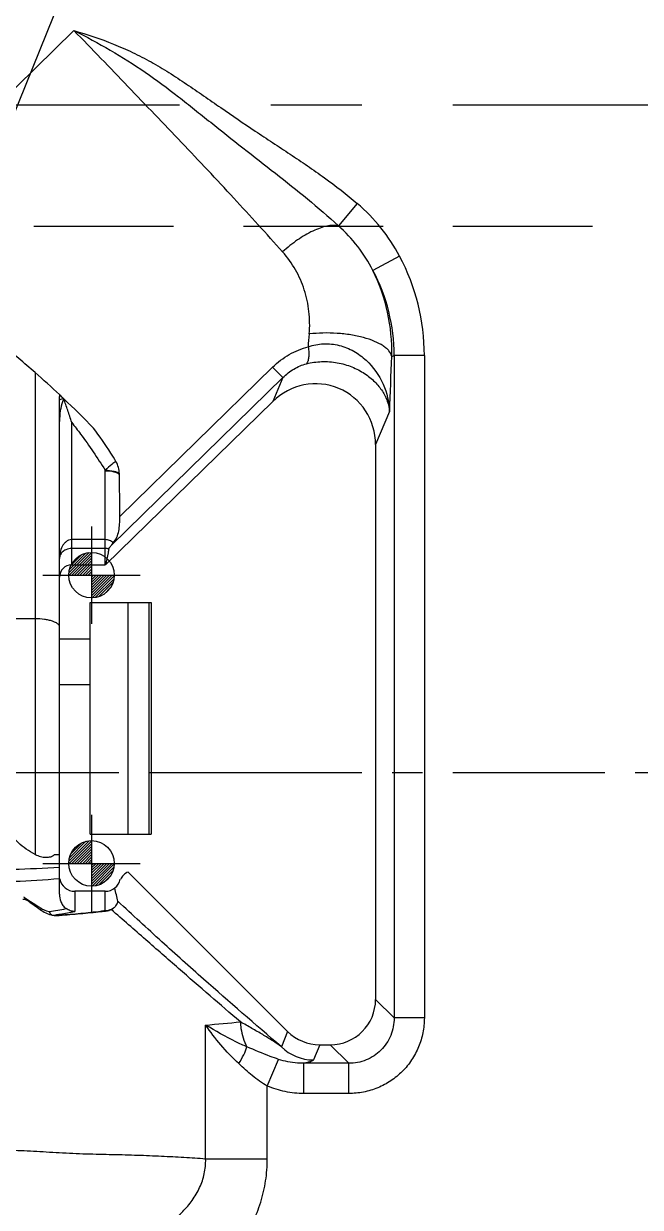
# Model space of a CAD drawing. Header units: millimetres. Extents: x 23075 to 24509, y -21593 to -20579.
# Drawn here: x 23726.02 to 23746.33, y -20881.22 to -20842.21 of the extents above; entities that cross this region are included whole.
import ezdxf

# ---------------------------------------------------------------- set-up
doc = ezdxf.new("R2010")
doc.units = ezdxf.units.MM
doc.header["$LTSCALE"] = 8
for name, pattern in [('CENTER', [2, 1.25, -0.25, 0.25, -0.25]), ('CENTER2', [1.125, 0.75, -0.125, 0.125, -0.125]), ('HIDDEN', [0.375, 0.25, -0.125])]:
    doc.linetypes.add(name, pattern=pattern)
for name, color, linetype in [('Cav-cor', 30, 'Continuous'), ('CL', 1, 'Continuous'), ('PIN', 5, 'Continuous'), ('WT', 4, 'Continuous')]:
    doc.layers.add(name, color=color, linetype=linetype)

msp = doc.modelspace()

# ---------------------------------------------------------------- hatches: boundary and pattern name
at = {"layer": 'PIN', "linetype": 'Continuous'}
h = msp.add_hatch(dxfattribs=at)
h.set_pattern_fill('ANSI31', color=211, scale=0.5, angle=270, style=0)
h.set_pattern_definition([(225, (23830.8975, -20853.26524), (-0.044194174, 0.044194174), [])])
h.paths.add_polyline_path([(23728.256, -20860.385), (23727.506, -20860.385, -0.414214), (23728.256, -20859.635)])
h.paths.add_polyline_path([(23728.256, -20861.135), (23728.256, -20860.385), (23729.006, -20860.385, -0.414214)])
h = msp.add_hatch(dxfattribs=at)
h.set_pattern_fill('ANSI31', color=211, scale=0.5, angle=270, style=0)
h.set_pattern_definition([(225, (23830.8975, -20862.76524), (-0.044194174, 0.044194174), [])])
h.paths.add_polyline_path([(23728.256, -20869.885), (23727.506, -20869.885, -0.414214), (23728.256, -20869.135)])
h.paths.add_polyline_path([(23728.256, -20870.635), (23728.256, -20869.885), (23729.006, -20869.885, -0.414214)])

# ---------------------------------------------------------------- linework, layer by layer
at = {"linetype": 'CENTER', "ltscale": 0.5}
msp.add_line((23572.156, -20866.885), (23972.156, -20866.885), dxfattribs=at)
at = {"layer": 'Cav-cor', "color": 241}
for p, q in [((23724.342, -20848.547), (23729.066, -20836.885)), ((23722.677, -20847.326), (23727.676, -20842.435)), ((23737.005, -20848.134), (23736.383, -20848.868)), ((23738.402, -20849.872), (23737.523, -20850.339)), ((23738.142, -20853.173), (23738.219, -20853.141)), ((23738.219, -20853.141), (23738.219, -20874.979)), ((23739.215, -20853.141), (23738.219, -20853.141)), ((23739.215, -20853.141), (23739.215, -20874.979)), ((23726.397, -20853.707), (23726.397, -20869.59)), ((23729.187, -20858.452), (23734.219, -20853.529)), ((23734.219, -20853.529), (23734.557, -20853.874)), ((23728.912, -20859.396), (23734.557, -20853.874)), ((23734.557, -20853.874), (23734.223, -20854.66)), ((23727.229, -20854.463), (23727.199, -20854.436)), ((23727.201, -20870.901), (23727.201, -20854.494)), ((23727.295, -20854.526), (23727.283, -20854.515)), ((23727.342, -20854.57), (23727.295, -20854.526)), ((23728.719, -20860.045), (23734.223, -20854.66)), ((23738.071, -20854.996), (23737.609, -20856.083)), ((23727.603, -20860.045), (23727.603, -20855.352)), ((23737.609, -20856.083), (23737.609, -20874.369)), ((23728.709, -20860.045), (23728.709, -20856.943)), ((23728.709, -20859.214), (23727.603, -20859.214)), ((23728.709, -20859.509), (23727.603, -20859.509)), ((23727.603, -20860.045), (23728.709, -20860.045)), ((23728.206, -20868.921), (23728.206, -20861.283)), ((23728.206, -20861.283), (23730.216, -20861.283)), ((23729.447, -20861.283), (23729.447, -20868.921)), ((23730.146, -20861.283), (23730.146, -20868.921)), ((23730.216, -20861.283), (23730.216, -20868.921)), ((23726.397, -20861.825), (23725.285, -20861.825)), ((23727.201, -20862.489), (23728.206, -20862.489)), ((23728.206, -20863.997), (23727.201, -20863.997)), ((23728.206, -20868.921), (23730.216, -20868.921)), ((23727.201, -20869.606), (23727.028, -20869.606)), ((23729.458, -20870.169), (23734.714, -20875.426)), ((23727.704, -20870.805), (23727.704, -20871.473)), ((23728.709, -20870.805), (23727.704, -20870.805)), ((23728.709, -20871.439), (23728.709, -20870.805)), ((23726.071, -20871.029), (23726.082, -20871.035)), ((23726.082, -20871.035), (23726.163, -20871.086)), ((23726.163, -20871.086), (23726.248, -20871.14)), ((23726.22, -20871.161), (23726.476, -20871.344)), ((23726.248, -20871.14), (23726.425, -20871.252)), ((23726.425, -20871.252), (23726.503, -20871.302)), ((23726.503, -20871.302), (23726.602, -20871.365)), ((23727.087, -20871.592), (23727.201, -20871.585)), ((23727.177, -20871.598), (23727.189, -20871.597)), ((23727.201, -20871.596), (23727.201, -20871.592)), ((23728.772, -20871.446), (23728.772, -20871.446)), ((23728.782, -20871.444), (23728.822, -20871.437)), ((23738.219, -20874.979), (23737.609, -20874.369)), ((23739.215, -20874.979), (23738.219, -20874.979)), ((23732.014, -20879.628), (23732.014, -20875.214)), ((23734.714, -20875.426), (23734.507, -20875.927)), ((23735.771, -20875.863), (23735.563, -20876.364)), ((23735.771, -20875.863), (23736.115, -20875.863)), ((23736.725, -20876.474), (23736.115, -20875.863)), ((23734.044, -20877.223), (23734.416, -20876.344)), ((23735.249, -20877.47), (23735.25, -20876.474)), ((23736.725, -20876.474), (23735.249, -20876.474)), ((23736.725, -20877.47), (23736.725, -20876.474)), ((23734.044, -20879.628), (23734.044, -20877.223)), ((23736.725, -20877.47), (23735.249, -20877.47)), ((23734.044, -20879.628), (23732.014, -20879.628))]:
    msp.add_line(p, q, dxfattribs=at)
for centre, radius, start, end in [((23733.182, -20852.638), 5.907, 27.9119, 49.6717), ((23732.93, -20852.719), 5.173, 27.3885, 48.115), ((23732.243, -20853.141), 6.972, 359.9946, 27.9545), ((23732.251, -20853.138), 5.968, 359.9628, 27.9624), ((23534.178, -20837.037), 201.838, 355.50418, 355.6247), ((23704.019, -20879.151), 33.885, 48.6673, 51.0693), ((23371.194, -20839.876), 367.188, 357.64, 357.92464), ((23704.103, -20879.054), 33.757, 46.8273, 48.6664), ((23704.112, -20879.044), 33.743, 46.6311, 46.7587), ((23727.45, -20855.381), 0.814, 105.6384, 107.7453), ((23704.092, -20879.065), 33.772, 44.1593, 46.4938), ((23727.112, -20856.942), 1.597, 359.9809, 0.6085), ((23726.891, -20857.109), 2.283, 1.0253, 1.5818), ((23632.298, -20858.731), 96.89, 0.16528, 0.98375), ((23728.709, -20860.114), 0.606, 79.0505, 90.0301), ((23727.704, -20870.302), 0.502, 190.6576, 270), ((23728.709, -20870.302), 0.502, 270, 347.7645), ((23729.659, -20870.63), 0.502, 113.5904, 154.565), ((23725.705, -20871.61), 0.687, 57.7339, 62.4453), ((23716.926, -20884.18), 15.997, 54.4776, 54.7956), ((23727.039, -20870.677), 0.815, 237.5476, 238.3338), ((23727.135, -20870.739), 0.866, 250.6469, 254.2862), ((23721.51, -20838.554), 33.35, 279.2457, 280.201), ((23727.129, -20870.76), 0.844, 254.2847, 258.3718), ((23727.187, -20870.546), 1.065, 257.6109, 258.5511), ((23722.537, -20843.923), 28.028, 279.1628, 279.3371), ((23727.081, -20869.854), 1.746, 268.3368, 270.2187), ((23727.097, -20870.799), 0.802, 267.1091, 269.3412), ((23720.292, -20830.297), 41.838, 279.3434, 279.5318), ((23727.099, -20870.633), 0.967, 269.3375, 271.0785), ((23727.081, -20869.844), 1.757, 270.2175, 271.1822), ((23727.095, -20870.429), 1.171, 271.0658, 272.1476), ((23727.081, -20869.84), 1.761, 271.1821, 271.8936), ((23727.089, -20870.264), 1.336, 272.1411, 272.9354), ((23727.078, -20870.046), 1.555, 272.9348, 273.6353), ((23726.856, -20871.593), 0.32, 0.1309, 1.1219), ((23726.798, -20865.657), 5.953, 273.7634, 273.8841), ((23721.806, -20839.054), 32.95, 279.4577, 280.3112), ((23725.003, -20841.773), 29.896, 276.8384, 277.1202), ((23726.275, -20852.088), 19.519, 276.7352, 277.1703), ((23728.709, -20870.926), 0.513, 270.0113, 282.5752), ((23726.261, -20851.98), 19.627, 277.17, 277.3789), ((23728.729, -20871.034), 0.414, 282.9958, 286.505), ((23728.727, -20871.029), 0.419, 286.5259, 295.4835), ((23723.124, -20771.489), 104.105, 274.89875, 275.53017), ((23735.568, -20874.858), 1.506, 225.1884, 269.8116)]:
    msp.add_arc(centre, radius, start, end, dxfattribs=at)
for centre, major_axis, ratio, start_param, end_param in [((23735.601, -20856.119), (-0.802, -1.886), 0.975885, 1.981525, 4.309212), ((23727.603, -20860.451), (0, 0.407), 0.98841, 0, 1.570796), ((23728.709, -20870.541), (-0.444, 1.41), 0.166675, -2.056238, -1.736794), ((23736.103, -20874.357), (-1.069, 1.069), 0.992433, 2.359993, 3.923193), ((23735.776, -20874.357), (-0.577, -1.392), 0.995546, -0.391123, 0.391123)]:
    msp.add_ellipse(centre, major_axis=major_axis, ratio=ratio, start_param=start_param, end_param=end_param, dxfattribs=at)
for points, knots in [([(23727.676, -20842.435), (23728.117, -20842.56), (23728.769, -20842.782), (23729.608, -20843.149), (23730.22, -20843.463), (23730.809, -20843.817), (23731.382, -20844.195), (23731.948, -20844.585), (23732.7, -20845.107), (23733.457, -20845.623), (23734.22, -20846.129), (23734.793, -20846.507), (23735.364, -20846.889), (23736.113, -20847.416), (23736.656, -20847.838), (23737.005, -20848.134)], [0, 0, 0, 0, 0.124996, 0.187532, 0.250036, 0.312539, 0.375053, 0.437548, 0.500044, 0.625038, 0.687535, 0.750032, 0.812529, 0.875026, 1, 1, 1, 1]), ([(23734.547, -20849.729), (23734.015, -20849.135), (23732.919, -20847.92), (23731.212, -20846.111), (23729.45, -20844.278), (23728.273, -20843.045), (23727.676, -20842.435)], [0, 0, 0, 0, 0.238838, 0.489859, 0.744463, 1, 1, 1, 1]), ([(23727.676, -20842.435), (23728.081, -20842.638), (23728.881, -20843.067), (23730.035, -20843.788), (23730.939, -20844.472), (23731.648, -20845.036), (23732.356, -20845.601), (23733.241, -20846.305), (23734.309, -20847.138), (23735.37, -20847.976), (23736.052, -20848.564), (23736.383, -20848.868)], [0, 0, 0, 0, 0.12535, 0.250622, 0.375894, 0.438525, 0.501142, 0.62628, 0.751164, 0.875713, 1, 1, 1, 1]), ([(23736.383, -20848.868), (23736.326, -20848.857), (23736.199, -20848.85), (23735.998, -20848.879), (23735.775, -20848.943), (23735.444, -20849.081), (23735.02, -20849.333), (23734.702, -20849.587), (23734.547, -20849.729)], [0, 0, 0, 0, 0.083618, 0.180942, 0.292304, 0.416729, 0.696575, 1, 1, 1, 1]), ([(23735.427, -20852.435), (23735.446, -20852.189), (23735.439, -20851.696), (23735.286, -20850.975), (23734.993, -20850.305), (23734.708, -20849.909), (23734.547, -20849.729)], [0, 0, 0, 0, 0.253574, 0.503381, 0.751474, 1, 1, 1, 1]), ([(23738.142, -20853.173), (23738.153, -20852.684), (23738.06, -20851.704), (23737.737, -20850.774), (23737.523, -20850.339)], [0, 0, 0, 0, 0.502111, 1, 1, 1, 1]), ([(23738.142, -20853.173), (23738.128, -20853.108), (23738.072, -20853.011), (23737.965, -20852.904), (23737.809, -20852.789), (23737.558, -20852.663), (23737.199, -20852.545), (23736.785, -20852.458), (23736.338, -20852.408), (23735.881, -20852.398), (23735.576, -20852.418), (23735.427, -20852.435)], [0, 0, 0, 0, 0.067364, 0.107995, 0.154085, 0.262858, 0.391964, 0.53675, 0.691037, 0.847844, 1, 1, 1, 1]), ([(23734.219, -20853.529), (23734.383, -20853.368), (23734.749, -20853.088), (23735.177, -20852.914), (23735.394, -20852.858)], [0, 0, 0, 0, 0.505882, 1, 1, 1, 1]), ([(23735.394, -20852.858), (23735.402, -20852.922), (23735.412, -20853.041), (23735.408, -20853.202), (23735.387, -20853.327), (23735.355, -20853.395), (23735.335, -20853.417)], [0, 0, 0, 0, 0.336627, 0.620448, 0.841721, 1, 1, 1, 1]), ([(23735.394, -20852.858), (23735.555, -20852.802), (23735.897, -20852.734), (23736.416, -20852.789), (23736.898, -20852.984), (23737.435, -20853.381), (23737.907, -20854.056), (23738.057, -20854.687), (23738.071, -20854.996)], [0, 0, 0, 0, 0.129267, 0.260719, 0.391453, 0.519443, 0.76447, 1, 1, 1, 1]), ([(23734.557, -20853.874), (23734.666, -20853.765), (23734.907, -20853.575), (23735.19, -20853.455), (23735.335, -20853.417)], [0, 0, 0, 0, 0.50795, 1, 1, 1, 1]), ([(23735.335, -20853.417), (23735.497, -20853.375), (23735.837, -20853.328), (23736.347, -20853.366), (23736.828, -20853.503), (23737.247, -20853.721), (23737.585, -20853.995), (23737.839, -20854.307), (23738.006, -20854.643), (23738.06, -20854.879), (23738.071, -20854.996)], [0, 0, 0, 0, 0.141748, 0.287991, 0.430248, 0.562997, 0.684786, 0.796667, 0.900822, 1, 1, 1, 1]), ([(23727.299, -20854.672), (23727.266, -20854.766), (23727.217, -20854.982), (23727.201, -20855.203), (23727.201, -20855.324)], [0, 0, 0, 0, 0.451349, 1, 1, 1, 1]), ([(23727.342, -20854.575), (23727.333, -20854.576), (23727.295, -20854.581), (23727.258, -20854.589), (23727.23, -20854.597)], [0, 0, 0, 0, 0.239075, 1, 1, 1, 1]), ([(23727.337, -20854.576), (23727.334, -20854.583), (23727.32, -20854.615), (23727.307, -20854.647), (23727.299, -20854.672)], [0, 0, 0, 0, 0.242544, 1, 1, 1, 1]), ([(23727.603, -20855.352), (23727.561, -20855.217), (23727.475, -20854.957), (23727.384, -20854.699), (23727.337, -20854.576)], [0, 0, 0, 0, 0.516433, 1, 1, 1, 1]), ([(23727.603, -20855.352), (23727.703, -20855.478), (23728.092, -20855.988), (23728.45, -20856.521), (23728.709, -20856.925)], [0, 0, 0, 0, 0.250838, 1, 1, 1, 1]), ([(23729.061, -20856.639), (23729.005, -20856.545), (23728.772, -20856.169), (23728.52, -20855.804), (23728.321, -20855.538)], [0, 0, 0, 0, 0.248232, 1, 1, 1, 1]), ([(23729.061, -20856.639), (23729.015, -20856.668), (23728.893, -20856.758), (23728.778, -20856.858), (23728.709, -20856.925)], [0, 0, 0, 0, 0.360881, 1, 1, 1, 1]), ([(23729.173, -20857.046), (23729.171, -20856.974), (23729.153, -20856.832), (23729.097, -20856.699), (23729.061, -20856.639)], [0, 0, 0, 0, 0.505626, 1, 1, 1, 1]), ([(23728.709, -20856.925), (23728.803, -20856.924), (23728.936, -20856.937), (23729.091, -20856.988), (23729.151, -20857.025), (23729.173, -20857.046)], [0, 0, 0, 0, 0.575874, 0.813631, 1, 1, 1, 1]), ([(23728.709, -20856.943), (23728.803, -20856.943), (23728.937, -20856.956), (23729.092, -20857.009), (23729.152, -20857.046), (23729.174, -20857.068)], [0, 0, 0, 0, 0.575508, 0.813372, 1, 1, 1, 1]), ([(23728.973, -20859.32), (23729.017, -20859.263), (23729.095, -20859.14), (23729.16, -20858.928), (23729.184, -20858.697), (23729.188, -20858.536), (23729.187, -20858.452)], [0, 0, 0, 0, 0.237718, 0.470831, 0.722853, 1, 1, 1, 1]), ([(23727.603, -20859.214), (23727.569, -20859.214), (23727.5, -20859.228), (23727.412, -20859.283), (23727.342, -20859.357), (23727.27, -20859.471), (23727.215, -20859.631), (23727.202, -20859.764), (23727.201, -20859.831)], [0, 0, 0, 0, 0.127428, 0.254112, 0.379841, 0.504788, 0.752725, 1, 1, 1, 1]), ([(23727.603, -20859.509), (23727.539, -20859.509), (23727.424, -20859.531), (23727.292, -20859.615), (23727.218, -20859.72), (23727.202, -20859.795), (23727.201, -20859.831)], [0, 0, 0, 0, 0.339386, 0.603064, 0.813459, 1, 1, 1, 1]), ([(23728.973, -20859.32), (23728.937, -20859.288), (23728.855, -20859.235), (23728.757, -20859.214), (23728.709, -20859.214)], [0, 0, 0, 0, 0.497305, 1, 1, 1, 1]), ([(23728.824, -20859.52), (23728.816, -20859.563), (23728.783, -20859.738), (23728.748, -20859.913), (23728.719, -20860.045)], [0, 0, 0, 0, 0.246045, 1, 1, 1, 1]), ([(23728.824, -20859.52), (23728.826, -20859.513), (23728.835, -20859.497), (23728.853, -20859.47), (23728.88, -20859.435), (23728.901, -20859.41), (23728.912, -20859.396)], [0, 0, 0, 0, 0.132535, 0.354243, 0.647695, 1, 1, 1, 1]), ([(23728.912, -20859.396), (23728.917, -20859.39), (23728.938, -20859.365), (23728.958, -20859.34), (23728.973, -20859.32)], [0, 0, 0, 0, 0.232088, 1, 1, 1, 1]), ([(23727.201, -20862.086), (23727.201, -20862.077), (23727.199, -20862.058), (23727.186, -20862.032), (23727.166, -20862.008), (23727.128, -20861.974), (23727.061, -20861.936), (23726.961, -20861.897), (23726.84, -20861.866), (23726.65, -20861.834), (23726.5, -20861.825), (23726.397, -20861.825)], [0, 0, 0, 0, 0.030305, 0.061239, 0.09572, 0.135654, 0.233302, 0.354061, 0.495515, 0.653848, 1, 1, 1, 1]), ([(23726.397, -20869.59), (23726.298, -20869.537), (23726.104, -20869.421), (23725.841, -20869.212), (23725.622, -20868.958), (23725.529, -20868.754), (23725.502, -20868.648)], [0, 0, 0, 0, 0.253549, 0.505341, 0.754386, 1, 1, 1, 1]), ([(23726.397, -20869.59), (23726.454, -20869.62), (23726.572, -20869.666), (23726.749, -20869.691), (23726.906, -20869.674), (23726.993, -20869.632), (23727.028, -20869.606)], [0, 0, 0, 0, 0.291931, 0.568942, 0.805017, 1, 1, 1, 1]), ([(23727.201, -20870.015), (23726.695, -20870.05), (23725.644, -20870.098), (23724.021, -20870.136), (23722.315, -20870.156), (23721.153, -20870.161), (23720.562, -20870.163)], [0, 0, 0, 0, 0.229248, 0.475144, 0.733337, 1, 1, 1, 1]), ([(23727.201, -20870.395), (23726.707, -20870.437), (23725.677, -20870.496), (23723.499, -20870.558), (23721.817, -20870.572), (23720.669, -20870.576)], [0, 0, 0, 0, 0.227654, 0.473252, 1, 1, 1, 1]), ([(23726.054, -20871.06), (23726.056, -20871.058), (23726.061, -20871.047), (23726.067, -20871.037), (23726.071, -20871.029)], [0, 0, 0, 0, 0.229801, 1, 1, 1, 1]), ([(23727.201, -20870.901), (23727.201, -20870.984), (23727.222, -20871.116), (23727.306, -20871.277), (23727.375, -20871.348), (23727.417, -20871.377)], [0, 0, 0, 0, 0.459311, 0.719433, 1, 1, 1, 1]), ([(23728.982, -20871.361), (23729.007, -20871.339), (23729.05, -20871.295), (23729.094, -20871.228), (23729.117, -20871.179), (23729.124, -20871.149), (23729.125, -20871.138), (23729.124, -20871.134)], [0, 0, 0, 0, 0.365438, 0.665565, 0.881077, 0.952621, 1, 1, 1, 1]), ([(23734.507, -20875.927), (23733.645, -20875.193), (23732.327, -20874.046), (23730.538, -20872.442), (23729.602, -20871.582), (23729.124, -20871.134)], [0, 0, 0, 0, 0.471085, 0.727206, 1, 1, 1, 1]), ([(23726.577, -20871.415), (23726.578, -20871.412), (23726.586, -20871.394), (23726.595, -20871.378), (23726.602, -20871.365)], [0, 0, 0, 0, 0.207661, 1, 1, 1, 1]), ([(23726.611, -20871.371), (23726.631, -20871.383), (23726.712, -20871.428), (23726.801, -20871.459), (23726.869, -20871.471)], [0, 0, 0, 0, 0.258888, 1, 1, 1, 1]), ([(23726.889, -20871.516), (23726.887, -20871.513), (23726.879, -20871.498), (23726.873, -20871.483), (23726.869, -20871.471)], [0, 0, 0, 0, 0.240893, 1, 1, 1, 1]), ([(23726.946, -20871.584), (23726.94, -20871.58), (23726.917, -20871.561), (23726.9, -20871.537), (23726.889, -20871.516)], [0, 0, 0, 0, 0.222915, 1, 1, 1, 1]), ([(23727.201, -20871.585), (23727.435, -20871.571), (23727.889, -20871.533), (23728.342, -20871.484), (23728.563, -20871.457)], [0, 0, 0, 0, 0.512124, 1, 1, 1, 1]), ([(23727.201, -20871.596), (23727.315, -20871.589), (23727.542, -20871.57), (23727.996, -20871.532), (23728.337, -20871.498), (23728.564, -20871.471)], [0, 0, 0, 0, 0.248548, 0.49945, 1, 1, 1, 1]), ([(23727.704, -20871.473), (23727.653, -20871.471), (23727.551, -20871.452), (23727.459, -20871.406), (23727.417, -20871.377)], [0, 0, 0, 0, 0.498585, 1, 1, 1, 1]), ([(23728.908, -20871.407), (23728.914, -20871.404), (23728.94, -20871.391), (23728.965, -20871.374), (23728.982, -20871.361)], [0, 0, 0, 0, 0.256309, 1, 1, 1, 1]), ([(23733.157, -20875.109), (23732.824, -20874.822), (23732.142, -20874.238), (23731.104, -20873.334), (23730.024, -20872.384), (23729.285, -20871.74), (23728.908, -20871.407)], [0, 0, 0, 0, 0.234065, 0.478073, 0.732492, 1, 1, 1, 1]), ([(23734.507, -20875.927), (23734.414, -20875.858), (23734.211, -20875.723), (23733.886, -20875.523), (23733.53, -20875.317), (23733.284, -20875.179), (23733.156, -20875.109)], [0, 0, 0, 0, 0.219079, 0.463016, 0.724138, 1, 1, 1, 1]), ([(23733.157, -20875.109), (23733.16, -20875.182), (23733.187, -20875.466), (23733.274, -20875.746), (23733.372, -20875.934)], [0, 0, 0, 0, 0.255354, 1, 1, 1, 1]), ([(23739.215, -20874.979), (23739.215, -20875.142), (23739.184, -20875.468), (23739.041, -20875.939), (23738.81, -20876.373), (23738.499, -20876.753), (23738.118, -20877.064), (23737.685, -20877.296), (23737.214, -20877.438), (23736.888, -20877.47), (23736.725, -20877.47)], [0, 0, 0, 0, 0.124975, 0.24996, 0.374963, 0.499972, 0.624984, 0.749998, 0.875001, 1, 1, 1, 1]), ([(23738.219, -20874.979), (23738.22, -20875.174), (23738.145, -20875.568), (23737.813, -20876.068), (23737.314, -20876.399), (23736.92, -20876.475), (23736.725, -20876.474)], [0, 0, 0, 0, 0.249873, 0.499972, 0.750086, 1, 1, 1, 1]), ([(23733.372, -20875.934), (23733.25, -20875.879), (23732.787, -20875.658), (23732.339, -20875.408), (23732.014, -20875.214)], [0, 0, 0, 0, 0.262265, 1, 1, 1, 1]), ([(23733.106, -20876.484), (23732.896, -20876.29), (23732.51, -20875.883), (23732.17, -20875.438), (23732.014, -20875.214)], [0, 0, 0, 0, 0.511484, 1, 1, 1, 1]), ([(23733.106, -20876.484), (23733.165, -20876.389), (23733.266, -20876.211), (23733.346, -20876.023), (23733.372, -20875.934)], [0, 0, 0, 0, 0.549156, 1, 1, 1, 1]), ([(23734.416, -20876.344), (23734.323, -20876.314), (23733.971, -20876.187), (23733.63, -20876.034), (23733.372, -20875.934)], [0, 0, 0, 0, 0.26056, 1, 1, 1, 1]), ([(23734.044, -20877.223), (23733.869, -20877.124), (23733.544, -20876.89), (23733.251, -20876.619), (23733.106, -20876.484)], [0, 0, 0, 0, 0.503327, 1, 1, 1, 1]), ([(23735.249, -20876.474), (23735.178, -20876.475), (23734.896, -20876.467), (23734.616, -20876.409), (23734.416, -20876.344)], [0, 0, 0, 0, 0.251507, 1, 1, 1, 1]), ([(23735.563, -20876.364), (23735.561, -20876.37), (23735.551, -20876.381), (23735.519, -20876.401), (23735.457, -20876.424), (23735.362, -20876.45), (23735.29, -20876.466), (23735.249, -20876.474)], [0, 0, 0, 0, 0.053147, 0.127246, 0.341316, 0.635544, 1, 1, 1, 1]), ([(23735.249, -20877.47), (23735.043, -20877.47), (23734.63, -20877.427), (23734.234, -20877.303), (23734.044, -20877.223)], [0, 0, 0, 0, 0.499988, 1, 1, 1, 1]), ([(23732.014, -20879.628), (23731.776, -20879.612), (23731.29, -20879.582), (23730.545, -20879.54), (23729.761, -20879.508), (23729.082, -20879.49), (23728.515, -20879.479), (23727.93, -20879.464), (23727.346, -20879.44), (23726.77, -20879.403), (23726.348, -20879.379), (23725.928, -20879.358), (23725.362, -20879.339), (23724.639, -20879.319), (23723.754, -20879.296), (23722.85, -20879.276), (23721.616, -20879.254), (23720.05, -20879.237), (23718.79, -20879.233), (23718.156, -20879.233)], [0, 0, 0, 0, 0.051613, 0.105291, 0.161579, 0.221226, 0.252415, 0.284214, 0.347849, 0.378823, 0.409185, 0.439316, 0.469625, 0.531807, 0.595813, 0.661104, 0.727459, 0.862823, 1, 1, 1, 1]), ([(23718.156, -20883.217), (23718.805, -20883.217), (23720.099, -20883.22), (23721.715, -20883.226), (23723.003, -20883.213), (23723.963, -20883.184), (23724.918, -20883.122), (23725.87, -20883.048), (23726.665, -20882.987), (23727.303, -20882.933), (23727.782, -20882.873), (23728.257, -20882.785), (23728.881, -20882.636), (23729.645, -20882.388), (23730.512, -20881.968), (23731.162, -20881.487), (23731.583, -20880.999), (23731.832, -20880.579), (23731.988, -20880.116), (23732.018, -20879.79), (23732.014, -20879.628)], [0, 0, 0, 0, 0.126153, 0.251782, 0.314315, 0.376651, 0.438656, 0.500458, 0.562515, 0.59371, 0.624998, 0.656335, 0.687603, 0.74991, 0.812089, 0.874326, 0.905627, 0.937023, 0.968495, 1, 1, 1, 1]), ([(23725.602, -20885.885), (23725.84, -20885.849), (23726.315, -20885.772), (23727.028, -20885.653), (23727.74, -20885.536), (23728.448, -20885.393), (23729.146, -20885.206), (23729.827, -20884.964), (23730.487, -20884.669), (23731.331, -20884.205), (23732.303, -20883.484), (23733.099, -20882.567), (23733.576, -20881.729), (23733.843, -20881.056), (23734.008, -20880.351), (23734.044, -20879.869), (23734.044, -20879.628)], [0, 0, 0, 0, 0.062532, 0.125065, 0.187597, 0.250131, 0.312666, 0.375199, 0.437737, 0.500269, 0.625177, 0.749992, 0.812502, 0.875006, 0.937504, 1, 1, 1, 1])]:
    msp.add_open_spline(points, degree=3, knots=knots, dxfattribs=at)
for points in [[(23727.199, -20854.436), (23727.201, -20854.455), (23727.201, -20854.474), (23727.201, -20854.494)], [(23725.997, -20871.061), (23726.023, -20871.061), (23726.05, -20871.065), (23726.076, -20871.073)], [(23726.076, -20871.073), (23726.101, -20871.081), (23726.126, -20871.094), (23726.148, -20871.109)], [(23726.476, -20871.344), (23726.534, -20871.385), (23726.592, -20871.426), (23726.653, -20871.462)], [(23726.653, -20871.462), (23726.715, -20871.499), (23726.78, -20871.532), (23726.848, -20871.556)], [(23726.976, -20871.59), (23727.002, -20871.595), (23727.029, -20871.598), (23727.056, -20871.6)], [(23728.982, -20871.361), (23728.933, -20871.392), (23728.877, -20871.414), (23728.821, -20871.427)]]:
    msp.add_open_spline(points, degree=3, dxfattribs=at)
at = {"layer": 'CL', "color": 6, "linetype": 'CENTER'}
msp.add_line((23702.807, -20866.885), (23733.506, -20866.885), dxfattribs=at)
at = {"layer": 'PIN', "color": 211, "linetype": 'CENTER2'}
for p, q in [((23728.256, -20858.78), (23728.256, -20861.99)), ((23726.652, -20860.385), (23729.861, -20860.385)), ((23728.256, -20868.28), (23728.256, -20871.49)), ((23726.652, -20869.885), (23729.861, -20869.885))]:
    msp.add_line(p, q, dxfattribs=at)
at = {"layer": 'PIN', "color": 211, "linetype": 'Continuous'}
for centre in [(23728.256, -20860.385), (23728.256, -20869.885)]:
    msp.add_circle(centre, 0.75, dxfattribs=at)
at = {"layer": 'WT', "color": 125, "linetype": 'CENTER', "ltscale": 1.5}
msp.add_line((23572.156, -20844.885), (23757.156, -20844.885), dxfattribs=at)
at = {"layer": 'WT', "color": 125, "linetype": 'HIDDEN', "ltscale": 2.3}
msp.add_line((23602.156, -20848.885), (23757.156, -20848.885), dxfattribs=at)

doc.saveas('drawing.dxf')
